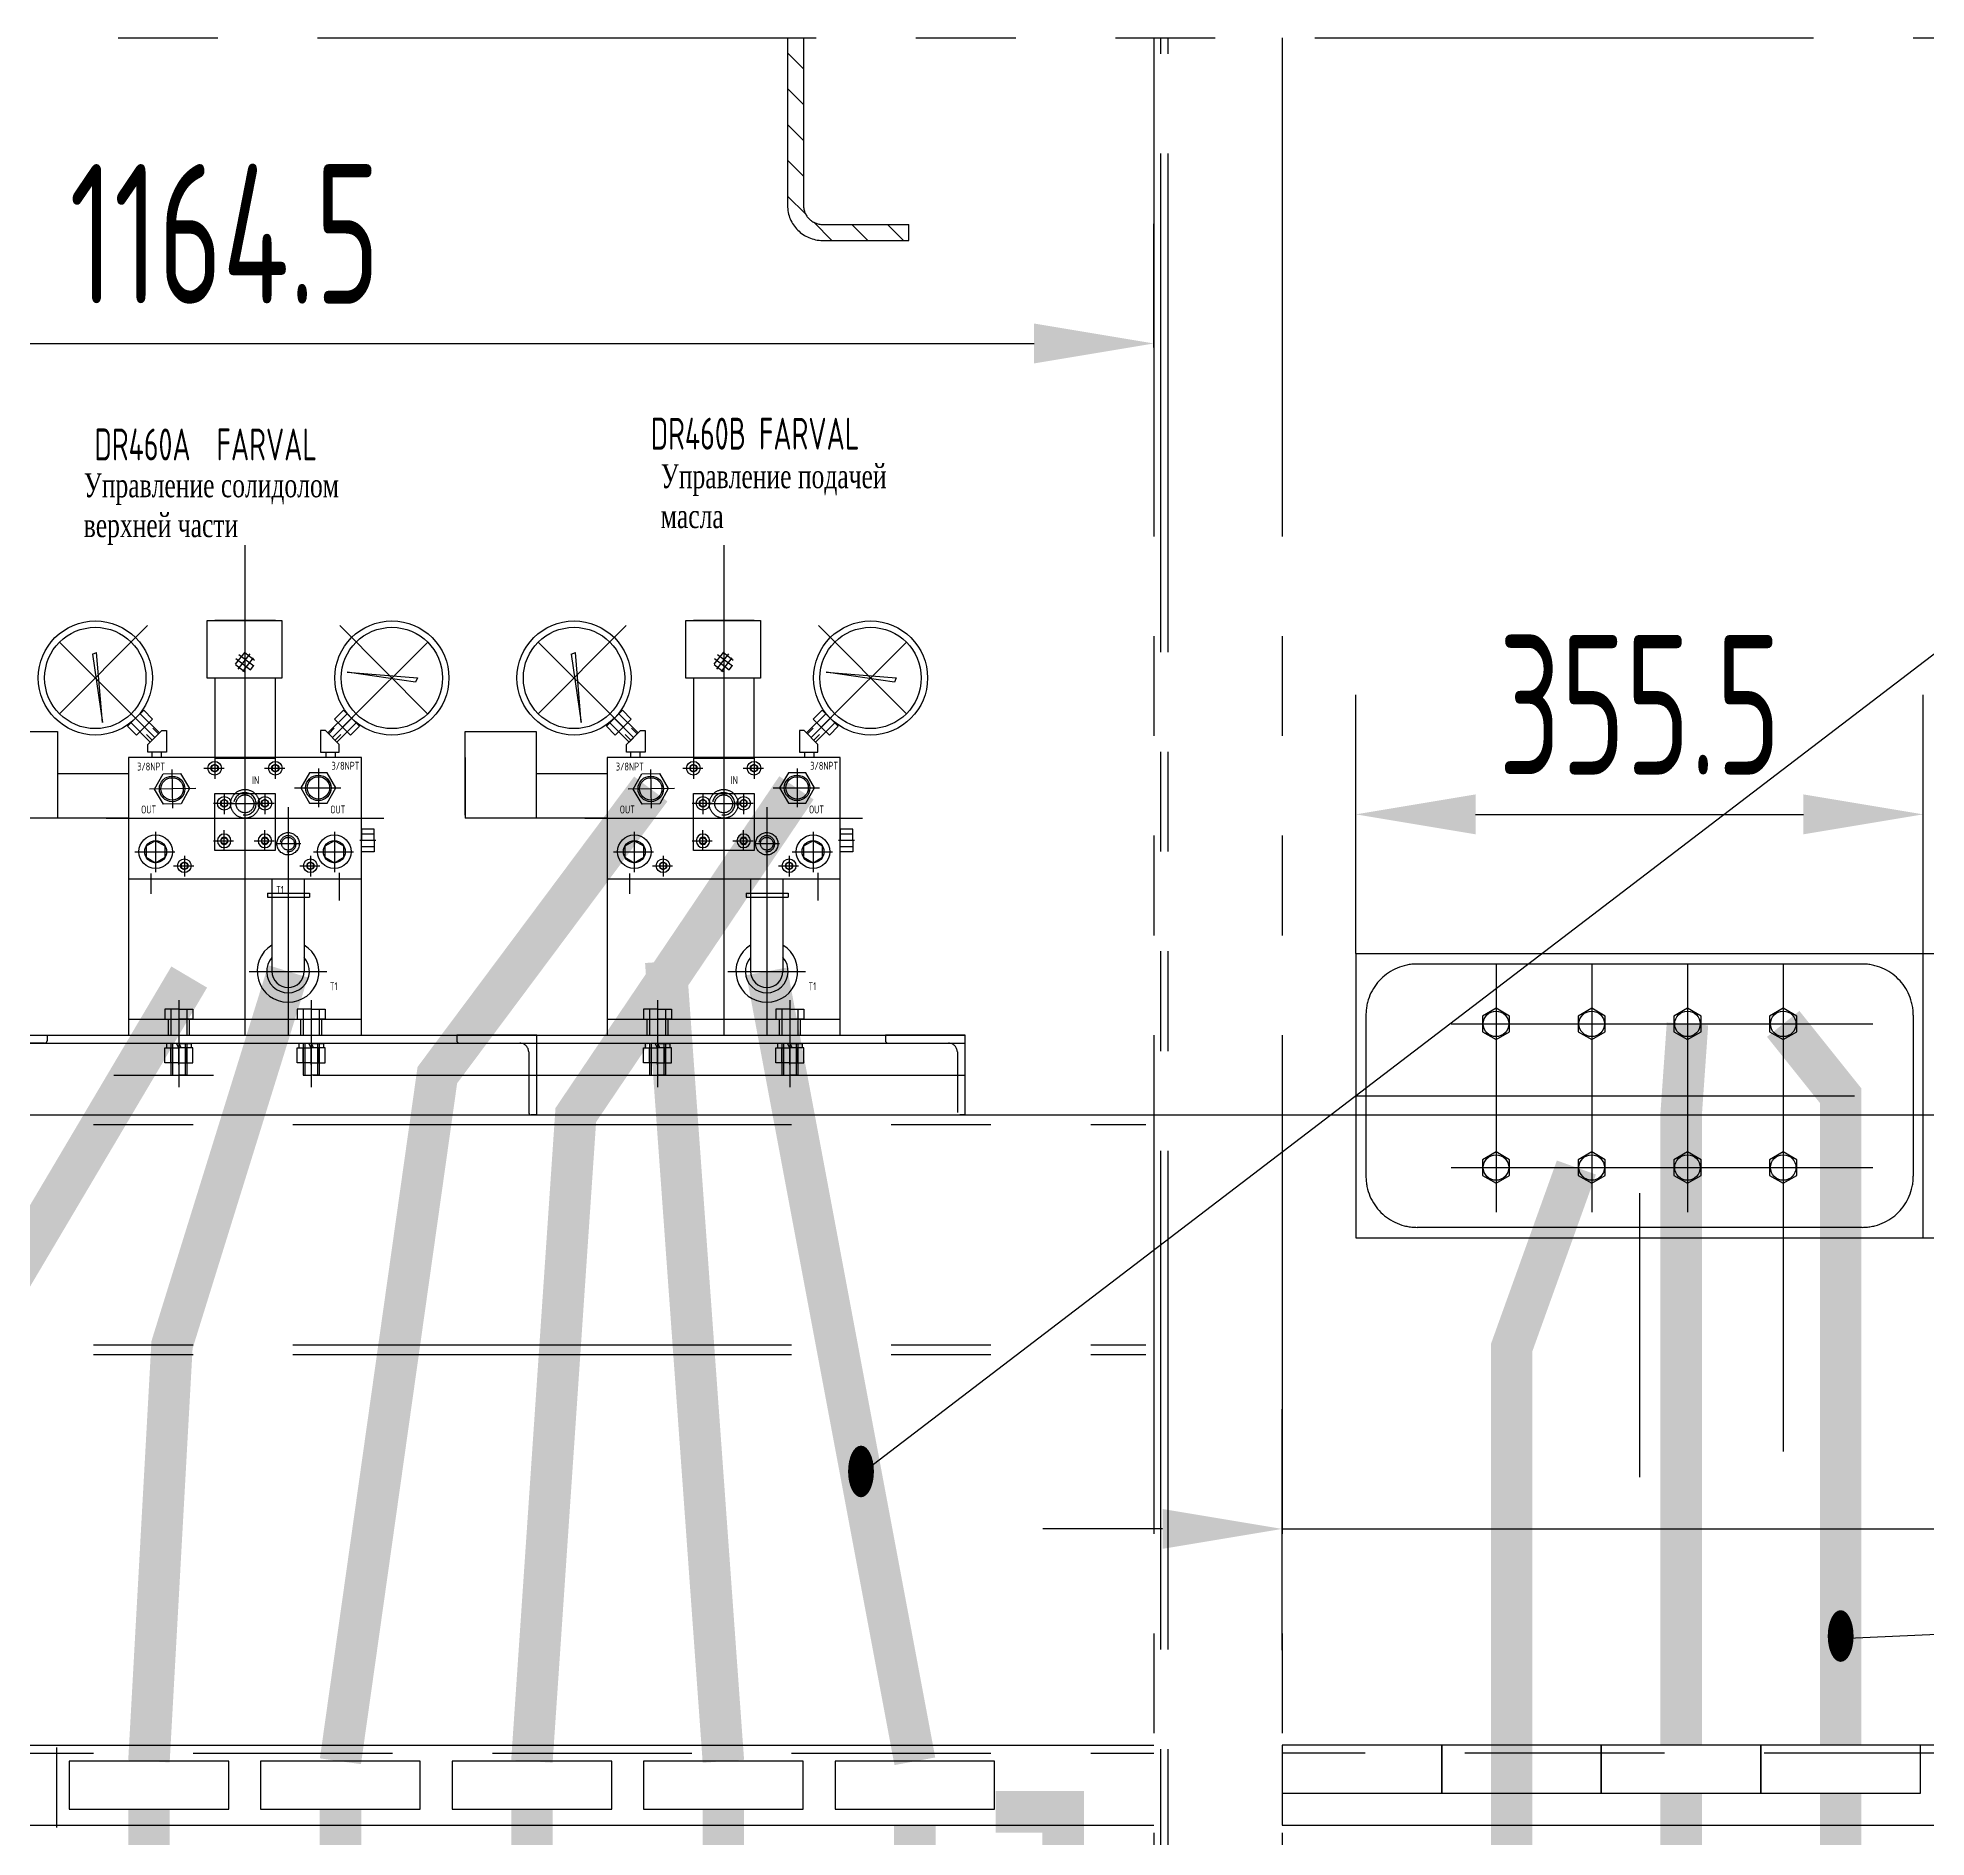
# Model space of a CAD drawing. Header units: millimetres. Extents: x 87 to 10587, y 0 to 7425.
# Drawn here: x 2271 to 3455, y 3822 to 4950 of the extents above; entities that cross this region are included whole.
import ezdxf
from ezdxf.enums import TextEntityAlignment as Align

# ---------------------------------------------------------------- set-up
doc = ezdxf.new("R2010")
doc.units = ezdxf.units.MM
doc.header["$LTSCALE"] = 250
for name, pattern in [('F', [0.75, 0.5, -0.25]), ('G', [2, 1.25, -0.25, 0.25, -0.25]), ('K', [2.5, 1.25, -0.25, 0.25, -0.25, 0.25, -0.25])]:
    doc.linetypes.add(name, pattern=pattern)
for name, color, linetype in [('01', 7, 'Continuous'), ('02', 1, 'Continuous'), ('04', 2, 'F'), ('05', 4, 'G'), ('07', 6, 'K'), ('08', 1, 'Continuous'), ('11', 3, 'Continuous')]:
    doc.layers.add(name, color=color, linetype=linetype)
doc.styles.get("Standard").update_dxf_attribs({"font": 'isocp', "width": 0.707, "bigfont": 'intecad.shx'})
doc.dimstyles.new('INTE', dxfattribs={"dimscale": 25, "dimtxt": 3.5, "dimasz": 3, "dimexe": 3, "dimexo": 0, "dimgap": 1, "dimtad": 1, "dimdec": 1, "dimdsep": 46, "dimtxsty": 'Standard', "dimcen": 0, "dimclrd": 1, "dimclre": 1, "dimclrt": 3, "dimadec": 0, "dimazin": 0, "dimtfac": 1, "dimtdec": 1, "dimtmove": 0, "dimatfit": 0, "dimfxl": 1, "dimarcsym": 0})

# ---------------------------------------------------------------- blocks, each defined once
blk = doc.blocks.new('*D97')
at = {"layer": '08', "color": 1, "lineweight": -2}
for p, q in [((3097.2, 4375.6), (3097.2, 4537.9)), ((3452.7, 4375.6), (3452.7, 4537.9)), ((3172.2, 4462.9), (3377.7, 4462.9))]:
    blk.add_line(p, q, dxfattribs=at)
at = {"layer": '08', "color": 1}
for points in [[(3172.2, 4475.4), (3172.2, 4450.4), (3097.2, 4462.9)], [(3377.7, 4475.4), (3377.7, 4450.4), (3452.7, 4462.9)]]:
    blk.add_solid(points, dxfattribs=at)
at = {"layer": 'Defpoints', "color": 0}
for p in [(3452.7, 4462.9), (3097.2, 4375.6), (3452.7, 4375.6)]:
    blk.add_point(p, dxfattribs=at)
at = {"layer": '08', "color": 3, "insert": (3275, 4531.6), "char_height": 87.5, "attachment_point": 5}
blk.add_mtext('355.5', dxfattribs=at)
blk = doc.blocks.new('*D98')
at = {"layer": '08', "color": 1, "lineweight": -2}
for p, q in [((3747.7, 4450.6), (3747.7, 4525.6)), ((3452.7, 4375.6), (3822.7, 4375.6)), ((3747.7, 4375.6), (3747.7, 4197.6)), ((3452.7, 4197.6), (3822.7, 4197.6)), ((3747.7, 4122.6), (3747.7, 3898.6))]:
    blk.add_line(p, q, dxfattribs=at)
at = {"layer": '08', "color": 1}
for points in [[(3735.2, 4450.6), (3760.2, 4450.6), (3747.7, 4375.6)], [(3735.2, 4122.6), (3760.2, 4122.6), (3747.7, 4197.6)]]:
    blk.add_solid(points, dxfattribs=at)
at = {"layer": 'Defpoints', "color": 0}
for p in [(3452.7, 4375.6), (3452.7, 4197.6), (3747.7, 4197.6)]:
    blk.add_point(p, dxfattribs=at)
at = {"layer": '08', "color": 3, "insert": (3679, 3973.1), "char_height": 87.5, "attachment_point": 5, "rotation": 90}
blk.add_mtext('178', dxfattribs=at)
blk = doc.blocks.new('*U87')
blk.add_circle((0, 0), 2.29)
at = {"layer": '01'}
for p, q in [((0, 2.3), (-2, 1.1)), ((-2, 1.1), (-2, -1.1)), ((2, 1.1), (0, 2.3)), ((2, -1.1), (2, 1.1)), ((-2, -1.1), (0, -2.3)), ((0, -2.3), (2, -1.1))]:
    blk.add_line(p, q, dxfattribs=at)
blk.add_circle((0, 0), 4.25, dxfattribs=at)
at = {"layer": '05'}
for p, q in [((-6.7, 0), (5.9, 0)), ((0, 6.3), (0, -6.7))]:
    blk.add_line(p, q, dxfattribs=at)
blk = doc.blocks.new('*U86')
blk.add_circle((0, 0), 6.86)
at = {"layer": '01'}
for p, q in [((0, 6.9), (-5.9, 3.4)), ((-5.9, 3.4), (-5.9, -3.4)), ((5.9, 3.4), (0, 6.9)), ((5.9, -3.4), (5.9, 3.4)), ((-5.9, -3.4), (0, -6.9)), ((0, -6.9), (5.9, -3.4))]:
    blk.add_line(p, q, dxfattribs=at)
blk.add_circle((0, 0), 10.5, dxfattribs=at)
at = {"layer": '05'}
for p, q in [((0, 12.5), (0, -12.9)), ((-13, 0), (12.1, 0))]:
    blk.add_line(p, q, dxfattribs=at)
blk = doc.blocks.new('*U88')
at = {"layer": '01'}
for p, q in [((-7.9, 7.1), (0, 7.1)), ((-7.9, 0), (-7.9, 7.1)), ((-7.9, 4), (0, 4)), ((0, 7.1), (0, 0)), ((0, -7.1), (0, 0)), ((-7.9, 0), (-7.9, -7.1)), ((-7.9, -4), (0, -4)), ((-7.9, -7.1), (0, -7.1))]:
    blk.add_line(p, q, dxfattribs=at)
at = {"layer": '05'}
blk.add_line((-9, 0), (1.1, 0), dxfattribs=at)
blk = doc.blocks.new('*D99')
at = {"layer": '08', "color": 1, "lineweight": -2}
for p, q in [((2328, 4274.5), (4310, 4274.5)), ((4235, 4199.5), (4235, 3434.6)), ((2569, 3359.6), (4310, 3359.6))]:
    blk.add_line(p, q, dxfattribs=at)
at = {"layer": '08', "color": 1}
for points in [[(4222.5, 4199.5), (4247.5, 4199.5), (4235, 4274.5)], [(4222.5, 3434.6), (4247.5, 3434.6), (4235, 3359.6)]]:
    blk.add_solid(points, dxfattribs=at)
at = {"layer": 'Defpoints', "color": 0}
for p in [(2328, 4274.5), (2569, 3359.6), (4235, 3359.6)]:
    blk.add_point(p, dxfattribs=at)
at = {"layer": '08', "color": 3, "insert": (4166.3, 3817.1), "char_height": 87.5, "attachment_point": 5, "rotation": 90}
blk.add_mtext('914.9', dxfattribs=at)
blk = doc.blocks.new('*D112')
at = {"layer": '08', "color": 1, "lineweight": -2}
for p, q in [((1806, 4755.4), (1806, 4833)), ((2970.5, 4755.4), (2970.5, 4833)), ((1881, 4758), (2895.5, 4758))]:
    blk.add_line(p, q, dxfattribs=at)
at = {"layer": '08', "color": 1}
for points in [[(1881, 4770.5), (1881, 4745.5), (1806, 4758)], [(2895.5, 4770.5), (2895.5, 4745.5), (2970.5, 4758)]]:
    blk.add_solid(points, dxfattribs=at)
at = {"layer": 'Defpoints', "color": 0}
for p in [(2970.5, 4758), (1806, 4755.4), (2970.5, 4755.4)]:
    blk.add_point(p, dxfattribs=at)
at = {"layer": '08', "color": 3, "insert": (2388.2, 4826.7), "char_height": 87.5, "attachment_point": 5}
blk.add_mtext('1164.5', dxfattribs=at)
blk = doc.blocks.new('*D113')
at = {"layer": '08', "color": 1, "lineweight": -2}
for p, q in [((3051, 3939.1), (3051, 4090.1)), ((3478, 3939.1), (3478, 4090.1)), ((2976, 4015.1), (2901, 4015.1)), ((3051, 4015.1), (3478, 4015.1)), ((3553, 4015.1), (3795.5, 4015.1))]:
    blk.add_line(p, q, dxfattribs=at)
at = {"layer": '08', "color": 1}
for points in [[(2976, 4027.6), (2976, 4002.6), (3051, 4015.1)], [(3553, 4027.6), (3553, 4002.6), (3478, 4015.1)]]:
    blk.add_solid(points, dxfattribs=at)
at = {"layer": 'Defpoints', "color": 0}
for p in [(3478, 4015.1), (3051, 3939.1), (3478, 3939.1)]:
    blk.add_point(p, dxfattribs=at)
at = {"layer": '08', "color": 3, "insert": (3711.8, 4083.8), "char_height": 87.5, "attachment_point": 5}
blk.add_mtext('427', dxfattribs=at)

msp = doc.modelspace()

# ---------------------------------------------------------------- hatches: boundary and pattern name
at = {"layer": '01'}
h = msp.add_hatch(dxfattribs=at)
h.set_pattern_fill('ANSI37', color=256, angle=6.75318, style=0)
h.set_pattern_definition([(51.7532, (2256.1028, 4355.0168), (-2.49349, 1.965485), []), (141.7532, (2256.1028, 4355.0168), (-1.965485, -2.49349), [])])
h.paths.add_polyline_path([(2394.867, 4558.406, 1), (2407.016, 4558.406, 1)])
h = msp.add_hatch(dxfattribs=at)
h.set_pattern_fill('ANSI37', color=256, angle=6.75318, style=0)
h.set_pattern_definition([(51.7532, (2556.1028, 4355.0168), (-2.49349, 1.965485), []), (141.7532, (2556.1028, 4355.0168), (-1.965485, -2.49349), [])])
h.paths.add_polyline_path([(2694.867, 4558.406, 1), (2707.016, 4558.406, 1)])
at = {"layer": '07', "linetype": 'K'}
h = msp.add_hatch(dxfattribs=at)
h.set_pattern_fill('ANSI31', color=6, scale=5, angle=90, style=0)
h.set_pattern_definition([(135, (-30401.414, 5955.704), (-11.22532, -11.22532), [])])
h.paths.add_polyline_path([(2750.993, 4949.584), (2740.993, 4949.584), (2740.993, 4844.584, 0.41421356), (2762.993, 4822.584), (2816.993, 4822.584), (2816.993, 4832.584), (2762.993, 4832.584, -0.41421356), (2750.993, 4844.584)])

# ---------------------------------------------------------------- linework, layer by layer
for p, q in [((2352.761, 4319.494), (2352.761, 4319.243)), ((2365.962, 4319.494), (2365.962, 4319.243)), ((2435.761, 4319.494), (2435.761, 4319.243)), ((2448.962, 4319.494), (2448.962, 4319.243)), ((2652.761, 4319.494), (2652.761, 4319.243)), ((2665.962, 4319.494), (2665.962, 4319.243)), ((2735.761, 4319.494), (2735.761, 4319.243)), ((2748.962, 4319.494), (2748.962, 4319.243))]:
    msp.add_line(p, q)
for points in [[(2360.655, 4488.429), (2366.272, 4479.006), (2360.921, 4469.431), (2349.952, 4469.277), (2344.335, 4478.7), (2349.686, 4488.275)], [(2441.499, 4488.994), (2436.014, 4479.494), (2441.499, 4469.994), (2452.468, 4469.994), (2457.953, 4479.494), (2452.468, 4488.994)], [(2660.655, 4488.429), (2666.272, 4479.006), (2660.921, 4469.431), (2649.952, 4469.277), (2644.335, 4478.7), (2649.686, 4488.275)], [(2741.499, 4488.994), (2736.014, 4479.494), (2741.499, 4469.994), (2752.468, 4469.994), (2757.953, 4479.494), (2752.468, 4488.994)]]:
    msp.add_lwpolyline(points, close=True)
at = {"layer": '01'}
for p, q in [((2305.332, 4563.265), (2308.025, 4564.417)), ((2305.332, 4563.265), (2311.691, 4520.442)), ((2311.691, 4520.442), (2308.025, 4564.417)), ((2605.332, 4563.265), (2608.025, 4564.417)), ((2605.332, 4563.265), (2611.691, 4520.442)), ((2611.691, 4520.442), (2608.025, 4564.417)), ((2507.931, 4545.68), (2465.108, 4552.039)), ((2465.108, 4552.039), (2509.083, 4548.373)), ((2509.083, 4548.373), (2507.931, 4545.68)), ((2807.931, 4545.68), (2765.108, 4552.039)), ((2765.108, 4552.039), (2809.083, 4548.373)), ((2809.083, 4548.373), (2807.931, 4545.68)), ((2332.467, 4523.093), (2327.446, 4518.073)), ((2332.467, 4523.093), (2337.487, 4528.114)), ((2335.295, 4525.922), (2347.316, 4513.901)), ((2337.487, 4528.114), (2343.073, 4522.528)), ((2343.073, 4522.528), (2338.053, 4517.507)), ((2464.931, 4525.922), (2452.91, 4513.901)), ((2462.739, 4528.114), (2457.153, 4522.528)), ((2457.153, 4522.528), (2462.173, 4517.507)), ((2467.76, 4523.093), (2462.739, 4528.114)), ((2467.76, 4523.093), (2472.78, 4518.073)), ((2632.467, 4523.093), (2627.446, 4518.073)), ((2632.467, 4523.093), (2637.487, 4528.114)), ((2635.295, 4525.922), (2647.316, 4513.901)), ((2637.487, 4528.114), (2643.073, 4522.528)), ((2643.073, 4522.528), (2638.053, 4517.507)), ((2764.931, 4525.922), (2752.91, 4513.901)), ((2762.739, 4528.114), (2757.153, 4522.528)), ((2757.153, 4522.528), (2762.173, 4517.507)), ((2767.76, 4523.093), (2762.739, 4528.114)), ((2767.76, 4523.093), (2772.78, 4518.073)), ((2238.983, 4514.793), (2283.487, 4514.793)), ((2283.487, 4514.793), (2283.487, 4460.494)), ((2327.446, 4518.073), (2333.032, 4512.487)), ((2329.638, 4520.265), (2341.659, 4508.244)), ((2333.032, 4512.487), (2338.053, 4517.507)), ((2342.787, 4509.375), (2339.252, 4512.91)), ((2348.811, 4515.396), (2340.164, 4506.749)), ((2347.316, 4513.901), (2341.659, 4508.244)), ((2346.803, 4513.391), (2343.268, 4516.926)), ((2348.811, 4515.396), (2351.835, 4515.396)), ((2451.415, 4515.396), (2448.391, 4515.396)), ((2451.415, 4515.396), (2460.062, 4506.749)), ((2452.91, 4513.901), (2458.567, 4508.244)), ((2453.423, 4513.391), (2456.958, 4516.926)), ((2457.439, 4509.375), (2460.975, 4512.91)), ((2470.588, 4520.265), (2458.567, 4508.244)), ((2467.194, 4512.487), (2462.173, 4517.507)), ((2472.78, 4518.073), (2467.194, 4512.487)), ((2538.983, 4514.793), (2583.487, 4514.793)), ((2538.983, 4462.341), (2538.983, 4514.793)), ((2583.487, 4514.793), (2583.487, 4460.494)), ((2627.446, 4518.073), (2633.032, 4512.487)), ((2629.638, 4520.265), (2641.659, 4508.244)), ((2633.032, 4512.487), (2638.053, 4517.507)), ((2642.787, 4509.375), (2639.252, 4512.91)), ((2648.811, 4515.396), (2640.164, 4506.749)), ((2647.316, 4513.901), (2641.659, 4508.244)), ((2646.803, 4513.391), (2643.268, 4516.926)), ((2648.811, 4515.396), (2651.835, 4515.396)), ((2751.415, 4515.396), (2748.391, 4515.396)), ((2751.415, 4515.396), (2760.062, 4506.749)), ((2752.91, 4513.901), (2758.567, 4508.244)), ((2753.423, 4513.391), (2756.958, 4516.926)), ((2757.439, 4509.375), (2760.975, 4512.91)), ((2770.588, 4520.265), (2758.567, 4508.244)), ((2767.194, 4512.487), (2762.173, 4517.507)), ((2772.78, 4518.073), (2767.194, 4512.487)), ((2327.983, 4498.494), (2327.983, 4324.494)), ((2473.983, 4498.494), (2327.983, 4498.494)), ((2342.67, 4501.891), (2342.67, 4498.494)), ((2348.517, 4501.891), (2348.517, 4498.494)), ((2451.709, 4501.891), (2451.709, 4498.494)), ((2457.556, 4501.891), (2457.556, 4498.494)), ((2473.983, 4324.494), (2473.983, 4498.494)), ((2538.983, 4498.494), (2538.983, 4460.494)), ((2773.983, 4498.494), (2627.983, 4498.494)), ((2627.983, 4498.494), (2627.983, 4324.494)), ((2642.67, 4501.891), (2642.67, 4498.494)), ((2648.517, 4501.891), (2648.517, 4498.494)), ((2751.709, 4501.891), (2751.709, 4498.494)), ((2757.556, 4501.891), (2757.556, 4498.494)), ((2773.983, 4324.494), (2773.983, 4498.494)), ((2283.487, 4488.567), (2327.983, 4488.567)), ((2327.983, 4488.567), (2327.983, 4460.494)), ((2583.487, 4488.567), (2627.983, 4488.567)), ((2627.983, 4488.567), (2627.983, 4460.494)), ((2327.983, 4460.494), (2238.983, 4460.494)), ((2627.983, 4460.494), (2538.983, 4460.494)), ((2327.983, 4422.494), (2473.983, 4422.494)), ((2627.983, 4422.494), (2773.983, 4422.494)), ((2415.009, 4413.61), (2415.009, 4410.948)), ((2415.009, 4413.61), (2441.381, 4413.61)), ((2415.009, 4410.948), (2441.381, 4410.948)), ((2441.381, 4413.61), (2441.381, 4410.948)), ((2715.009, 4413.61), (2715.009, 4410.948)), ((2715.009, 4413.61), (2741.381, 4413.61)), ((2715.009, 4410.948), (2741.381, 4410.948)), ((2741.381, 4413.61), (2741.381, 4410.948)), ((2327.983, 4334.494), (2473.983, 4334.494)), ((2350.688, 4340.894), (2350.688, 4334.494)), ((2359.483, 4340.894), (2350.688, 4340.894)), ((2350.688, 4334.494), (2359.483, 4334.494)), ((2354.483, 4340.894), (2354.483, 4334.494)), ((2359.483, 4340.894), (2368.278, 4340.894)), ((2368.278, 4334.494), (2359.483, 4334.494)), ((2364.483, 4340.894), (2364.483, 4334.494)), ((2368.278, 4340.894), (2368.278, 4334.494)), ((2433.688, 4340.894), (2433.688, 4334.494)), ((2442.483, 4340.894), (2433.688, 4340.894)), ((2433.688, 4334.494), (2442.483, 4334.494)), ((2437.483, 4340.894), (2437.483, 4334.494)), ((2442.483, 4340.894), (2451.278, 4340.894)), ((2451.278, 4334.494), (2442.483, 4334.494)), ((2447.483, 4340.894), (2447.483, 4334.494)), ((2451.278, 4340.894), (2451.278, 4334.494)), ((2627.983, 4334.494), (2773.983, 4334.494)), ((2650.688, 4340.894), (2650.688, 4334.494)), ((2659.483, 4340.894), (2650.688, 4340.894)), ((2650.688, 4334.494), (2659.483, 4334.494)), ((2654.483, 4340.894), (2654.483, 4334.494)), ((2659.483, 4340.894), (2668.278, 4340.894)), ((2668.278, 4334.494), (2659.483, 4334.494)), ((2664.483, 4340.894), (2664.483, 4334.494)), ((2668.278, 4340.894), (2668.278, 4334.494)), ((2733.688, 4340.894), (2733.688, 4334.494)), ((2742.483, 4340.894), (2733.688, 4340.894)), ((2733.688, 4334.494), (2742.483, 4334.494)), ((2737.483, 4340.894), (2737.483, 4334.494)), ((2742.483, 4340.894), (2751.278, 4340.894)), ((2751.278, 4334.494), (2742.483, 4334.494)), ((2747.483, 4340.894), (2747.483, 4334.494)), ((2751.278, 4340.894), (2751.278, 4334.494)), ((1943.746, 4324.494), (2627.983, 4324.494)), ((2226.951, 4324.494), (2276.951, 4324.494)), ((2327.983, 4324.494), (2473.983, 4324.494)), ((2583.777, 4324.494), (2533.777, 4324.494)), ((2583.777, 4274.494), (2583.777, 4324.494)), ((2627.983, 4324.494), (2852.417, 4324.494)), ((2852.417, 4324.494), (2802.417, 4324.494)), ((2852.417, 4274.494), (2852.417, 4324.494)), ((1943.746, 4319.494), (2627.983, 4319.494)), ((2327.983, 4319.494), (2473.983, 4319.494)), ((2350.688, 4316.643), (2359.483, 4316.643)), ((2350.688, 4307.143), (2350.688, 4316.643)), ((2359.483, 4319.243), (2351.783, 4319.243)), ((2351.783, 4319.243), (2351.783, 4316.643)), ((2351.783, 4316.643), (2359.483, 4316.643)), ((2354.483, 4319.494), (2354.483, 4299.494)), ((2354.483, 4307.143), (2354.483, 4316.643)), ((2359.483, 4316.643), (2357.982, 4319.243)), ((2359.483, 4319.243), (2367.183, 4319.243)), ((2359.483, 4319.243), (2360.984, 4316.643)), ((2367.183, 4316.643), (2359.483, 4316.643)), ((2368.278, 4316.643), (2359.483, 4316.643)), ((2364.483, 4319.494), (2364.483, 4299.494)), ((2364.483, 4307.143), (2364.483, 4316.643)), ((2367.183, 4319.243), (2367.183, 4316.643)), ((2368.278, 4307.143), (2368.278, 4316.643)), ((2433.688, 4316.643), (2442.483, 4316.643)), ((2433.688, 4307.143), (2433.688, 4316.643)), ((2442.483, 4319.243), (2434.783, 4319.243)), ((2434.783, 4319.243), (2434.783, 4316.643)), ((2434.783, 4316.643), (2442.483, 4316.643)), ((2437.483, 4319.494), (2437.483, 4299.494)), ((2437.483, 4307.143), (2437.483, 4316.643)), ((2442.483, 4316.643), (2440.982, 4319.243)), ((2442.483, 4319.243), (2450.183, 4319.243)), ((2442.483, 4319.243), (2443.984, 4316.643)), ((2450.183, 4316.643), (2442.483, 4316.643)), ((2451.278, 4316.643), (2442.483, 4316.643)), ((2447.483, 4319.494), (2447.483, 4299.494)), ((2447.483, 4307.143), (2447.483, 4316.643)), ((2450.183, 4319.243), (2450.183, 4316.643)), ((2451.278, 4307.143), (2451.278, 4316.643)), ((2627.983, 4319.494), (2852.417, 4319.494)), ((2650.688, 4316.643), (2659.483, 4316.643)), ((2650.688, 4307.143), (2650.688, 4316.643)), ((2659.483, 4319.243), (2651.783, 4319.243)), ((2651.783, 4319.243), (2651.783, 4316.643)), ((2651.783, 4316.643), (2659.483, 4316.643)), ((2654.483, 4319.494), (2654.483, 4299.494)), ((2654.483, 4307.143), (2654.483, 4316.643)), ((2659.483, 4316.643), (2657.982, 4319.243)), ((2659.483, 4319.243), (2667.183, 4319.243)), ((2659.483, 4319.243), (2660.984, 4316.643)), ((2667.183, 4316.643), (2659.483, 4316.643)), ((2668.278, 4316.643), (2659.483, 4316.643)), ((2664.483, 4319.494), (2664.483, 4299.494)), ((2664.483, 4307.143), (2664.483, 4316.643)), ((2667.183, 4319.243), (2667.183, 4316.643)), ((2668.278, 4307.143), (2668.278, 4316.643)), ((2733.688, 4316.643), (2742.483, 4316.643)), ((2733.688, 4307.143), (2733.688, 4316.643)), ((2742.483, 4319.243), (2734.783, 4319.243)), ((2734.783, 4319.243), (2734.783, 4316.643)), ((2734.783, 4316.643), (2742.483, 4316.643)), ((2737.483, 4319.494), (2737.483, 4299.494)), ((2737.483, 4307.143), (2737.483, 4316.643)), ((2742.483, 4316.643), (2740.982, 4319.243)), ((2742.483, 4319.243), (2750.183, 4319.243)), ((2742.483, 4319.243), (2743.984, 4316.643)), ((2750.183, 4316.643), (2742.483, 4316.643)), ((2751.278, 4316.643), (2742.483, 4316.643)), ((2747.483, 4319.494), (2747.483, 4299.494)), ((2747.483, 4307.143), (2747.483, 4316.643)), ((2750.183, 4319.243), (2750.183, 4316.643)), ((2751.278, 4307.143), (2751.278, 4316.643)), ((2359.483, 4307.143), (2350.688, 4307.143)), ((2354.483, 4299.494), (2359.483, 4299.494)), ((2359.483, 4307.143), (2368.278, 4307.143)), ((2364.483, 4299.494), (2359.483, 4299.494)), ((2442.483, 4307.143), (2433.688, 4307.143)), ((2437.483, 4299.494), (2442.483, 4299.494)), ((2442.483, 4307.143), (2451.278, 4307.143)), ((2447.483, 4299.494), (2442.483, 4299.494)), ((2659.483, 4307.143), (2650.688, 4307.143)), ((2654.483, 4299.494), (2659.483, 4299.494)), ((2659.483, 4307.143), (2668.278, 4307.143)), ((2664.483, 4299.494), (2659.483, 4299.494)), ((2742.483, 4307.143), (2733.688, 4307.143)), ((2737.483, 4299.494), (2742.483, 4299.494)), ((2742.483, 4307.143), (2751.278, 4307.143)), ((2747.483, 4299.494), (2742.483, 4299.494)), ((1943.746, 4274.494), (2627.983, 4274.494)), ((2327.983, 4274.494), (2473.983, 4274.494)), ((2583.777, 4274.494), (2580.427, 4274.494)), ((2627.983, 4274.494), (2852.417, 4274.494)), ((2852.417, 4274.494), (2849.067, 4274.494))]:
    msp.add_line(p, q, dxfattribs=at)
at = {"layer": '01', "color": 7, "linetype": 'Continuous'}
for p, q in [((2417.875, 4422.494), (2417.875, 4364.494)), ((2438.092, 4422.494), (2438.092, 4364.494)), ((2717.875, 4422.494), (2717.875, 4364.494)), ((2738.092, 4422.494), (2738.092, 4364.494)), ((3452.743, 4375.584), (3097.243, 4375.584)), ((3097.243, 4375.584), (3097.243, 4197.584)), ((3452.743, 4197.584), (3452.743, 4375.584)), ((3184.993, 4341.399), (3176.493, 4336.491)), ((3176.493, 4336.491), (3176.493, 4326.676)), ((3193.493, 4336.491), (3184.993, 4341.399)), ((3193.493, 4326.676), (3193.493, 4336.491)), ((3244.993, 4341.399), (3236.493, 4336.491)), ((3236.493, 4336.491), (3236.493, 4326.676)), ((3253.493, 4336.491), (3244.993, 4341.399)), ((3253.493, 4326.676), (3253.493, 4336.491)), ((3304.993, 4341.399), (3296.493, 4336.491)), ((3296.493, 4336.491), (3296.493, 4326.676)), ((3313.493, 4336.491), (3304.993, 4341.399)), ((3313.493, 4326.676), (3313.493, 4336.491)), ((3364.993, 4341.399), (3356.493, 4336.491)), ((3356.493, 4336.491), (3356.493, 4326.676)), ((3373.493, 4336.491), (3364.993, 4341.399)), ((3373.493, 4326.676), (3373.493, 4336.491)), ((3176.493, 4326.676), (3184.993, 4321.769)), ((3184.993, 4321.769), (3193.493, 4326.676)), ((3236.493, 4326.676), (3244.993, 4321.769)), ((3244.993, 4321.769), (3253.493, 4326.676)), ((3296.493, 4326.676), (3304.993, 4321.769)), ((3304.993, 4321.769), (3313.493, 4326.676)), ((3356.493, 4326.676), (3364.993, 4321.769)), ((3364.993, 4321.769), (3373.493, 4326.676)), ((3184.993, 4251.399), (3176.493, 4246.491)), ((3193.493, 4246.491), (3184.993, 4251.399)), ((3244.993, 4251.399), (3236.493, 4246.491)), ((3253.493, 4246.491), (3244.993, 4251.399)), ((3304.993, 4251.399), (3296.493, 4246.491)), ((3313.493, 4246.491), (3304.993, 4251.399)), ((3364.993, 4251.399), (3356.493, 4246.491)), ((3373.493, 4246.491), (3364.993, 4251.399)), ((3176.493, 4246.491), (3176.493, 4236.676)), ((3193.493, 4236.676), (3193.493, 4246.491)), ((3236.493, 4246.491), (3236.493, 4236.676)), ((3253.493, 4236.676), (3253.493, 4246.491)), ((3296.493, 4246.491), (3296.493, 4236.676)), ((3313.493, 4236.676), (3313.493, 4246.491)), ((3356.493, 4246.491), (3356.493, 4236.676)), ((3373.493, 4236.676), (3373.493, 4246.491)), ((3176.493, 4236.676), (3184.993, 4231.769)), ((3184.993, 4231.769), (3193.493, 4236.676)), ((3236.493, 4236.676), (3244.993, 4231.769)), ((3244.993, 4231.769), (3253.493, 4236.676)), ((3296.493, 4236.676), (3304.993, 4231.769)), ((3304.993, 4231.769), (3313.493, 4236.676)), ((3356.493, 4236.676), (3364.993, 4231.769)), ((3364.993, 4231.769), (3373.493, 4236.676)), ((3097.243, 4197.584), (3452.743, 4197.584)), ((1805.993, 3879.479), (2970.493, 3879.479)), ((2282.853, 3878.019), (2282.853, 3828.019)), ((3477.993, 3879.479), (3050.993, 3879.479)), ((3050.993, 3879.479), (3050.993, 3829.479)), ((1805.993, 3829.479), (2970.493, 3829.479)), ((3050.993, 3829.479), (3477.993, 3829.479))]:
    msp.add_line(p, q, dxfattribs=at)
at = {"layer": '01'}
for points in [[(2377.349, 4584.494), (2423.972, 4584.494), (2423.972, 4548.303), (2377.349, 4548.303)], [(2677.349, 4584.494), (2723.972, 4584.494), (2723.972, 4548.303), (2677.349, 4548.303)], [(2381.983, 4475.874), (2419.983, 4475.874), (2419.983, 4440.252), (2381.983, 4440.252)], [(2681.983, 4475.874), (2719.983, 4475.874), (2719.983, 4440.252), (2681.983, 4440.252)]]:
    msp.add_lwpolyline(points, close=True, dxfattribs=at)
for points in [[(2420.04, 4584.494), (2381.983, 4584.494)], [(2720.04, 4584.494), (2681.983, 4584.494)], [(2381.983, 4548.303), (2381.983, 4498.057), (2420.04, 4498.057), (2420.04, 4548.303)], [(2681.983, 4548.303), (2681.983, 4498.057), (2720.04, 4498.057), (2720.04, 4548.303)], [(2351.835, 4515.396), (2351.835, 4501.891), (2340.164, 4501.891), (2340.164, 4506.749)], [(2448.391, 4515.396), (2448.391, 4501.891), (2460.062, 4501.891), (2460.062, 4506.749)], [(2651.835, 4515.396), (2651.835, 4501.891), (2640.164, 4501.891), (2640.164, 4506.749)], [(2748.391, 4515.396), (2748.391, 4501.891), (2760.062, 4501.891), (2760.062, 4506.749)]]:
    msp.add_lwpolyline(points, dxfattribs=at)
at = {"layer": '01', "color": 7, "linetype": 'Continuous'}
for points in [[(3050.993, 3849.479), (3150.993, 3849.479), (3150.993, 3879.479), (3050.993, 3879.479)], [(3150.993, 3849.479), (3250.993, 3849.479), (3250.993, 3879.479), (3150.993, 3879.479)], [(3250.993, 3849.479), (3350.993, 3849.479), (3350.993, 3879.479), (3250.993, 3879.479)], [(3350.993, 3849.479), (3450.993, 3849.479), (3450.993, 3879.479), (3350.993, 3879.479)], [(2290.795, 3839.479), (2390.795, 3839.479), (2390.795, 3869.479), (2290.795, 3869.479)], [(2410.795, 3839.479), (2510.795, 3839.479), (2510.795, 3869.479), (2410.795, 3869.479)], [(2530.795, 3839.479), (2630.795, 3839.479), (2630.795, 3869.479), (2530.795, 3869.479)], [(2650.795, 3839.479), (2750.795, 3839.479), (2750.795, 3869.479), (2650.795, 3869.479)], [(2770.795, 3839.479), (2870.795, 3839.479), (2870.795, 3869.479), (2770.795, 3869.479)]]:
    msp.add_lwpolyline(points, close=True, dxfattribs=at)
at = {"layer": '01'}
for centre, radius in [((2307.188, 4548.373), 35.75), ((2493.039, 4548.373), 35.75), ((2607.188, 4548.373), 35.75), ((2793.039, 4548.373), 35.75), ((2307.188, 4548.373), 31.75), ((2493.039, 4548.373), 31.75), ((2607.188, 4548.373), 31.75), ((2793.039, 4548.373), 31.75), ((2355.303, 4478.853), 8), ((2355.303, 4478.853), 7), ((2446.983, 4479.494), 8), ((2446.983, 4479.494), 7), ((2655.303, 4478.853), 8), ((2655.303, 4478.853), 7), ((2746.983, 4479.494), 8), ((2746.983, 4479.494), 7)]:
    msp.add_circle(centre, radius, dxfattribs=at)
at = {"layer": '01', "color": 7, "linetype": 'Continuous'}
for centre in [(3184.993, 4331.584), (3244.993, 4331.584), (3304.993, 4331.584), (3364.993, 4331.584), (3184.993, 4241.584), (3244.993, 4241.584), (3304.993, 4241.584), (3364.993, 4241.584)]:
    msp.add_circle(centre, 8, dxfattribs=at)
at = {"layer": '01'}
for centre, radius, start, end in [((2427.983, 4364.494), 19.35, 121.494702, 58.505298), ((2727.983, 4364.494), 19.35, 121.494702, 58.505298), ((2427.983, 4364.494), 13.396, 138.991365, 41.008635), ((2727.983, 4364.494), 13.396, 138.991365, 41.008635), ((2427.983, 4364.494), 10.109, 180, 0), ((2727.983, 4364.494), 10.109, 180, 0)]:
    msp.add_arc(centre, radius, start, end, dxfattribs=at)
at = {"layer": '02'}
for p, q in [((2787.034, 4049.544), (3861.155, 4870.58)), ((2355.483, 4319.494), (2355.483, 4299.494)), ((2363.483, 4319.494), (2363.483, 4299.494)), ((2438.483, 4319.494), (2438.483, 4299.494)), ((2446.483, 4319.494), (2446.483, 4299.494)), ((2655.483, 4319.494), (2655.483, 4299.494)), ((2663.483, 4319.494), (2663.483, 4299.494)), ((2738.483, 4319.494), (2738.483, 4299.494)), ((2746.483, 4319.494), (2746.483, 4299.494)), ((3400.993, 3946.412), (3861.155, 3967.005))]:
    msp.add_line(p, q, dxfattribs=at)
at = {"layer": '04', "color": 2, "linetype": 'F'}
for p, q in [((2352.761, 4334.494), (2352.761, 4324.494)), ((2354.483, 4334.494), (2354.483, 4324.494)), ((2364.483, 4334.494), (2364.483, 4324.494)), ((2365.962, 4334.494), (2365.962, 4324.494)), ((2435.761, 4334.494), (2435.761, 4324.494)), ((2437.483, 4334.494), (2437.483, 4324.494)), ((2447.483, 4334.494), (2447.483, 4324.494)), ((2448.962, 4334.494), (2448.962, 4324.494)), ((2652.761, 4334.494), (2652.761, 4324.494)), ((2654.483, 4334.494), (2654.483, 4324.494)), ((2664.483, 4334.494), (2664.483, 4324.494)), ((2665.962, 4334.494), (2665.962, 4324.494)), ((2735.761, 4334.494), (2735.761, 4324.494)), ((2737.483, 4334.494), (2737.483, 4324.494)), ((2747.483, 4334.494), (2747.483, 4324.494)), ((2748.962, 4334.494), (2748.962, 4324.494)), ((2276.951, 4324.494), (2276.951, 4321.015)), ((2533.777, 4324.494), (2533.777, 4321.015)), ((2802.417, 4324.494), (2802.417, 4321.015)), ((2275.43, 4319.494), (2237.439, 4319.494)), ((2535.298, 4319.494), (2573.289, 4319.494)), ((2578.777, 4313.994), (2578.777, 4276.136)), ((2803.939, 4319.494), (2841.929, 4319.494)), ((2847.417, 4313.994), (2847.417, 4276.136)), ((1805.993, 3874.479), (2970.493, 3874.479)), ((3477.993, 3874.479), (3050.993, 3874.479))]:
    msp.add_line(p, q, dxfattribs=at)
for centre, radius in [((2400.983, 4469.494), 9), ((2400.983, 4469.494), 5.6), ((2700.983, 4469.494), 9), ((2700.983, 4469.494), 5.6), ((2427.983, 4444.494), 7), ((2727.983, 4444.494), 7), ((2427.983, 4444.494), 4), ((2727.983, 4444.494), 4)]:
    msp.add_circle(centre, radius, dxfattribs=at)
for centre, radius, start, end in [((2400.983, 4469.494), 7, 260, 170), ((2700.983, 4469.494), 7, 260, 170), ((2427.983, 4444.494), 5, 260, 170), ((2727.983, 4444.494), 5, 260, 170), ((2275.43, 4321.015), 1.521, 270, 0), ((2535.298, 4321.015), 1.521, 180, 270), ((2803.939, 4321.015), 1.521, 180, 270), ((2573.277, 4313.994), 5.5, 360, 89.878223), ((2841.917, 4313.994), 5.5, 360, 89.878223), ((2580.427, 4276.144), 1.65, 180.262129, 270)]:
    msp.add_arc(centre, radius, start, end, dxfattribs=at)
at = {"layer": '05', "color": 4, "linetype": 'G'}
for p, q in [((2400.983, 4631.669), (2400.983, 4324.494)), ((2700.983, 4631.669), (2700.983, 4324.494)), ((2284.777, 4525.882), (2339.866, 4581.168)), ((2515.449, 4525.882), (2460.36, 4581.168)), ((2584.777, 4525.882), (2639.866, 4581.168)), ((2815.449, 4525.882), (2760.36, 4581.168)), ((2284.737, 4570.823), (2332.467, 4523.093)), ((2515.489, 4570.823), (2467.76, 4523.093)), ((2584.737, 4570.823), (2632.467, 4523.093)), ((2815.489, 4570.823), (2767.76, 4523.093)), ((2332.467, 4523.093), (2344.487, 4511.073)), ((2467.76, 4523.093), (2455.739, 4511.073)), ((2632.467, 4523.093), (2644.487, 4511.073)), ((2767.76, 4523.093), (2755.739, 4511.073)), ((2355.135, 4490.915), (2355.473, 4466.701)), ((2446.983, 4491.557), (2446.983, 4467.34)), ((2655.135, 4490.915), (2655.473, 4466.701)), ((2746.983, 4491.557), (2746.983, 4467.34)), ((2370.26, 4479.062), (2341.177, 4478.656)), ((2432.025, 4479.494), (2461.111, 4479.494)), ((2670.26, 4479.062), (2641.177, 4478.656)), ((2732.025, 4479.494), (2761.111, 4479.494)), ((2427.983, 4467.304), (2427.983, 4324.494)), ((2727.983, 4467.304), (2727.983, 4324.494)), ((2314.024, 4460.494), (2487.943, 4460.494)), ((2614.024, 4460.494), (2787.943, 4460.494)), ((2341.983, 4425.828), (2341.983, 4413.11)), ((2459.983, 4426.213), (2459.983, 4408.839)), ((2641.983, 4425.828), (2641.983, 4413.11)), ((2759.983, 4426.213), (2759.983, 4408.839)), ((3184.993, 4369.363), (3184.993, 4213.584)), ((3244.993, 4369.363), (3244.993, 4213.584)), ((3304.993, 4369.363), (3304.993, 4213.584)), ((3364.993, 4369.363), (3364.993, 4213.584)), ((2403.633, 4364.494), (2452.333, 4364.494)), ((2703.633, 4364.494), (2752.333, 4364.494)), ((2442.483, 4345.994), (2442.483, 4301.989)), ((2742.483, 4345.994), (2742.483, 4301.989)), ((2359.483, 4337.873), (2359.483, 4301.989)), ((2359.483, 4337.873), (2359.483, 4301.989)), ((2442.483, 4337.873), (2442.483, 4301.989)), ((2659.483, 4337.873), (2659.483, 4301.989)), ((2659.483, 4337.873), (2659.483, 4301.989)), ((2742.483, 4337.873), (2742.483, 4301.989)), ((3156.993, 4331.584), (3421.238, 4331.584)), ((1943.746, 4299.494), (2627.983, 4299.494)), ((2627.983, 4299.494), (2852.417, 4299.494)), ((3156.993, 4241.584), (3421.238, 4241.584)), ((3274.993, 4225.584), (3274.993, 4047.584)), ((3274.993, 4225.503), (3274.993, 4063.584)), ((3364.993, 4228.573), (3364.993, 4063.584))]:
    msp.add_line(p, q, dxfattribs=at)
at = {"layer": '05'}
for p, q in [((2331.723, 4523.837), (2338.796, 4516.764)), ((2468.503, 4523.837), (2461.43, 4516.764)), ((2631.723, 4523.837), (2638.796, 4516.764)), ((2768.503, 4523.837), (2761.43, 4516.764)), ((2400.983, 4479.494), (2400.983, 4459.494)), ((2700.983, 4479.494), (2700.983, 4459.494)), ((2410.983, 4469.494), (2390.983, 4469.494)), ((2710.983, 4469.494), (2690.983, 4469.494)), ((2427.983, 4452.494), (2427.983, 4436.494)), ((2727.983, 4452.494), (2727.983, 4436.494)), ((2435.983, 4444.494), (2419.983, 4444.494)), ((2735.983, 4444.494), (2719.983, 4444.494)), ((2359.483, 4346.359), (2359.483, 4291.926)), ((2442.483, 4346.359), (2442.483, 4291.926)), ((2659.483, 4346.359), (2659.483, 4291.926)), ((2742.483, 4346.359), (2742.483, 4291.926)), ((2359.483, 4321.339), (2359.483, 4314.547)), ((2442.483, 4321.339), (2442.483, 4314.547)), ((2659.483, 4321.339), (2659.483, 4314.547)), ((2742.483, 4321.339), (2742.483, 4314.547)), ((2359.483, 4306.091), (2359.483, 4317.694)), ((2442.483, 4306.091), (2442.483, 4317.694)), ((2659.483, 4306.091), (2659.483, 4317.694)), ((2742.483, 4306.091), (2742.483, 4317.694))]:
    msp.add_line(p, q, dxfattribs=at)
at = {"layer": '07', "color": 6, "linetype": 'K'}
for p, q in [((1196.493, 4949.584), (3574.993, 4949.584)), ((2740.993, 4949.584), (2740.993, 4844.584)), ((2750.993, 4949.584), (2750.993, 4844.584)), ((2970.493, 4949.584), (2970.493, 3314.584)), ((2974.993, 3314.584), (2974.993, 4949.584)), ((2979.493, 3314.584), (2979.493, 4949.584)), ((3050.993, 4949.584), (3050.993, 3314.584)), ((2762.993, 4832.584), (2816.993, 4832.584)), ((2816.993, 4822.584), (2816.993, 4832.584)), ((2762.993, 4822.584), (2816.993, 4822.584)), ((3414.493, 4369.084), (3135.493, 4369.084)), ((3103.493, 4337.084), (3103.493, 4236.084)), ((3446.493, 4337.084), (3446.493, 4236.084)), ((3097.243, 4286.584), (3452.743, 4286.584)), ((1805.993, 4274.494), (2965.493, 4274.494)), ((1805.993, 4268.494), (2965.493, 4268.494)), ((3414.493, 4204.084), (3135.493, 4204.084)), ((1805.993, 4130.494), (2965.493, 4130.494)), ((1805.993, 4124.494), (2965.493, 4124.494))]:
    msp.add_line(p, q, dxfattribs=at)
at = {"layer": '07', "color": 6, "linetype": 'K', "const_width": 26}
msp.add_lwpolyline([(2535.409, 2355.584), (2535.409, 2923.372, -0.41421356), (2735.409, 3123.372), (2994.857, 3123.372, 0.41421356), (3194.857, 3323.372), (3194.857, 4128.856), (3235.37, 4241.584)], format="xyb", dxfattribs=at)
msp.add_lwpolyline([(2435.409, 3315.334), (2435.409, 3490.251), (2913.735, 3490.251), (2913.735, 3837.797), (2871.496, 3837.797)], dxfattribs=at)
at = {"layer": '07', "color": 6, "linetype": 'K'}
for centre, radius, start, end in [((2762.993, 4844.584), 22, 180, 270), ((2762.993, 4844.584), 12, 180, 270), ((3135.493, 4337.084), 32, 90, 180), ((3414.493, 4337.084), 32, 0, 90), ((3135.493, 4236.084), 32, 180, 270), ((3414.493, 4236.084), 32, 270, 0)]:
    msp.add_arc(centre, radius, start, end, dxfattribs=at)
at = {"layer": '11', "const_width": 26}
for points in [[(2655.304, 4478.808), (2521.528, 4299.494), (2460.795, 3869.479)], [(2746.568, 4479.494), (2608.298, 4274.494), (2580.795, 3869.479)], [(2664.675, 4370.666), (2700.795, 3869.479)], [(2366.026, 4360.954), (2229.596, 4130.494), (2220.795, 3869.479)], [(2427.983, 4364.494), (2355.255, 4130.494), (2340.795, 3869.479)], [(2727.983, 4364.494), (2820.795, 3869.479)], [(3300.993, 3879.479), (3300.993, 4274.494), (3304.993, 4331.584)], [(3400.993, 3879.479), (3400.993, 4286.584), (3364.993, 4331.584)], [(2700.795, 3839.479), (2700.795, 3484.357), (2650.927, 3457.666)], [(2820.795, 3829.479), (2820.795, 3365.623)]]:
    msp.add_lwpolyline(points, dxfattribs=at)
for points in [[(3028.513, 3586.259), (3200.993, 3586.259, 0.41421356), (3300.993, 3686.259), (3300.993, 3849.479)], [(3028.513, 3486.259), (3300.993, 3486.259, 0.41421356), (3400.993, 3586.259), (3400.993, 3849.479)], [(2023.953, 3388.67), (2140.795, 3388.67, 0.41421356), (2340.795, 3588.67), (2340.795, 3839.479)], [(2460.795, 3839.479), (2460.795, 3686.259, 0.41421356), (2660.795, 3486.259), (2998.513, 3486.259)], [(2580.795, 3839.479), (2580.795, 3784.859, 0.41566584), (2780.795, 3586.259), (2998.513, 3586.259)]]:
    msp.add_lwpolyline(points, format="xyb", dxfattribs=at)

# ---------------------------------------------------------------- block references
at = {"layer": '01'}
for p in [(2381.983, 4491.8), (2419.983, 4491.8), (2681.983, 4491.8), (2719.983, 4491.8), (2387.964, 4469.816), (2413.457, 4469.816), (2687.964, 4469.816), (2713.457, 4469.816), (2362.983, 4430.681), (2441.983, 4430.681), (2662.983, 4430.681), (2741.983, 4430.681)]:
    msp.add_blockref('*U87', p, dxfattribs=at)
at = {"layer": '01', "color": 7, "linetype": 'Continuous'}
for p in [(2344.983, 4439.494), (2456.983, 4439.494), (2644.983, 4439.494), (2756.983, 4439.494)]:
    msp.add_blockref('*U86', p, dxfattribs=at)
at = {"layer": '01', "xscale": -1, "rotation": 180}
for p in [(2387.964, 4446.31), (2413.457, 4446.31), (2687.964, 4446.31), (2713.457, 4446.31)]:
    msp.add_blockref('*U87', p, dxfattribs=at)
at = {"layer": '01', "rotation": 180}
for p in [(2473.983, 4446.514), (2773.983, 4446.514)]:
    msp.add_blockref('*U88', p, dxfattribs=at)

# ---------------------------------------------------------------- texts
at = {"layer": '01', "width": 0.707}
for s, p in [('3/8NPT', (2333.409, 4490.356)), ('IN', (2405.404, 4481.875)), ('3/8NPT', (2455.224, 4490.823)), ('3/8NPT', (2633.409, 4490.356)), ('IN', (2705.404, 4481.875)), ('3/8NPT', (2755.224, 4490.823)), ('OUT', (2335.885, 4463.449)), ('OUT', (2454.444, 4463.449)), ('OUT', (2635.885, 4463.449)), ('OUT', (2754.444, 4463.449)), ('T1', (2420.481, 4413.029)), ('T1', (2454.125, 4352.689)), ('T1', (2754.125, 4352.689))]:
    msp.add_text(s, height=5, dxfattribs=at).set_placement(p)
at = {"layer": '02', "width": 0.605172}
for p, p2 in [((2778.034, 4034.544), (2796.034, 4034.544)), ((3391.993, 3931.412), (3409.993, 3931.412))]:
    msp.add_text('●', height=30, dxfattribs=at).set_placement(p, p2, align=Align.FIT)
at = {"layer": '11', "color": 3, "linetype": 'Continuous', "char_height": 20, "width": 762.488, "attachment_point": 1}
for s, insert in [('DR460B FARVAL', (2655.221, 4711.479)), ('DR460A  FARVAL', (2306.603, 4704.72))]:
    msp.add_mtext(s, dxfattribs=dict(at, insert=insert))
at = {"layer": '11', "char_height": 15, "width": 240.33464, "attachment_point": 1}
for s, insert in [('{\\fTimes New Roman|b0|i0|c204|p18;\\C3;Управление солидолом \\fTimes New Roman|b0|i0|c238|p18;\\P\\fTimes New Roman|b0|i0|c204|p18;верхней части}', (2299.911, 4676.637)), ('{\\fTimes New Roman|b0|i0|c204|p18;\\C3;Управление подачей \\fTimes New Roman|b0|i0|c238|p18;\\P\\fTimes New Roman|b0|i0|c204|p18;масла}', (2661.524, 4682.312))]:
    msp.add_mtext(s, dxfattribs=dict(at, insert=insert))

# ---------------------------------------------------------------- dimensions: what is measured, and where the dimension line sits
at = {"layer": '08'}
for base, p1, p2, picture, middle in [((2970.493, 4757.964), (1805.993, 4755.397), (2970.493, 4755.397), '*D112', (2388.243, 4826.714)), ((3452.743, 4462.872), (3097.243, 4375.584), (3452.743, 4375.584), '*D97', (3274.993, 4531.622))]:
    dim = msp.add_linear_dim(base=base, p1=p1, p2=p2, dimstyle='INTE', dxfattribs=at)
    dim.commit()
    dim.dimension.update_dxf_attribs({"geometry": picture, "text_midpoint": middle})
for base, p1, p2, picture, middle in [((3747.746, 4197.584), (3452.743, 4375.584), (3452.743, 4197.584), '*D98', (3678.996, 3973.094)), ((4235.026, 3359.623), (2327.983, 4274.494), (2568.993, 3359.623), '*D99', (4166.276, 3817.058))]:
    dim = msp.add_linear_dim(base=base, p1=p1, p2=p2, angle=90, dimstyle='INTE', dxfattribs=at)
    dim.commit()
    dim.dimension.update_dxf_attribs({"geometry": picture, "text_midpoint": middle})
dim = msp.add_linear_dim(base=(3477.993, 4015.061), p1=(3050.993, 3939.073), p2=(3477.993, 3939.073), dimstyle='INTE', dxfattribs=at)
dim.commit()
dim.dimension.update_dxf_attribs({"geometry": '*D113', "text_midpoint": (3711.763, 4015.061), "dimtype": 160})

doc.saveas('drawing.dxf')
